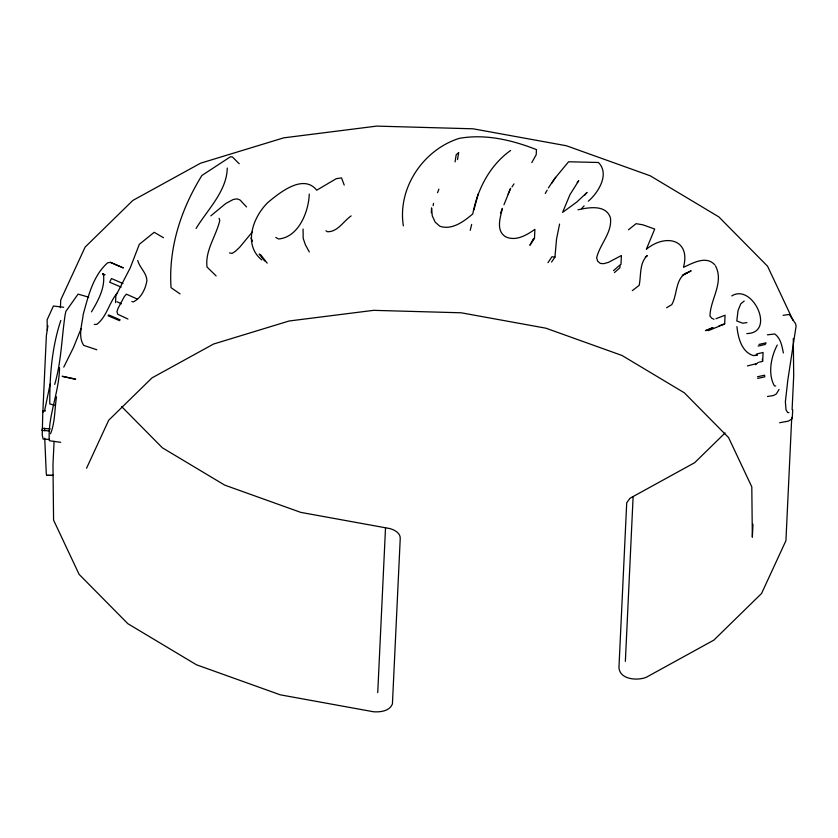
<?xml version="1.0" encoding="UTF-8"?>
<svg xmlns="http://www.w3.org/2000/svg" width="838" height="838" viewBox="0 0 838 838"><rect width="100%" height="100%" fill="white"/><g stroke="black" fill="none" stroke-linecap="round" stroke-linejoin="round"><path stroke-width="1.26" d="M45.399 410.934L42.822 410.746L42.235 434.932L43.126 439.091L49.578 439.458M54.082 441.385L52.972 464.744L53.58 520.147L79.118 574.365L127.847 623.692L196.448 664.775L280.248 694.817L373.539 711.766C380.316 712.237 389.639 711.2 392.425 703.93L400.208 539.096C400.92 533.209 394.604 529.888 389.796 528.558L300.779 512.385L224.657 485.097L162.342 447.775L121.688 406.619M60.378 307.693L60.745 299.91L85.12 247.095L132.802 200.46L200.554 163.201L283.747 137.841L376.723 126.109L473.135 128.811L566.425 145.76L650.225 175.802L718.826 216.885L767.556 266.212L793.094 320.43M115.529 302.623L115.854 295.688L130.225 267.898L139.328 244.308L154.182 232.304L163.494 237.73M377.739 692.617L385.522 527.783M530.192 244.968L534.487 238.202L534.906 229.329C526.652 235.174 515.716 241.658 505.524 236.725C495.583 230.46 500.38 217.43 502.402 208.369L500.569 213.009M620.979 264.389L621.398 255.527L608.367 262.399L603.727 263.656L600.333 263.436L597.672 261.205L596.656 257.8C599.861 244.088 612.4 232.597 610.42 217.828C606.021 204.221 588.622 207.478 578.01 209.772M625.358 661.371L633.13 496.536M752.964 524.211L752.346 537.189L751.801 486.868L728.599 437.614L684.332 392.802L622.016 355.48L545.894 328.192L461.162 312.794L373.58 310.343L289.12 320.996L213.543 344.041L152.003 377.886L108.689 420.247L86.555 468.222M762.674 361.356L763.093 352.484L756.724 353.94M791.742 417.366L785.929 540.667L761.553 593.482L713.871 640.117L646.119 677.376C637.131 680.833 619.89 679.66 618.947 667.635L626.719 502.8L630.019 498.243L694.671 462.691L725.08 432.953M792.109 409.583L793.701 375.833L793.293 338.468M792.696 409.709L792.277 418.581L788.527 421.095L779.654 422.729M718.983 326.265L724.661 324.107L725.08 315.235L715.987 318.691M431.319 212.705L431.57 207.897L432.261 215.806L435.163 222.101L439.835 226.239C452.059 230.44 463.906 221.4 472.747 213.941C477.534 189.179 489.748 165.348 510.614 150.452M42.968 409.573L46.362 335.745L47.902 325.72M54.501 405.152L49.788 403.968C49.599 375.969 51.925 347.152 60.807 320.472M551.572 262.022L554.945 257.14L556.568 238.924L559.575 224.071M59.508 367.673C59.309 392.362 47.588 415.983 49.316 440.704L60.713 442.338M56.534 396.783C54.543 408.975 55.193 422.247 50.542 433.738M533.377 239.333L534.487 238.202M261.791 259.916C242.769 244.56 253.086 217 267.793 202.566C279.536 192.74 303.377 173.33 316.712 190.205L336.268 178.683L341.527 177.918L344.209 185.062M455.076 161.891L456.197 154.726L458.7 152.516L457.506 159.67M50.123 384.108L44.592 410.777M433.131 205.687L433.539 203.33M470.223 230.335L471.679 224.416M473.941 209.95L478.142 194.028M437.541 192.719L438.882 189.179M81.139 328.569L73.367 347.749L63.751 367.149M503.963 204.734L510.614 188.299L508.111 194.07M54.69 384.422C61.31 361.995 61.656 338.049 65.102 315.015L65.846 311.401L78.07 294.138L88.702 297.144M531.795 162.603L536.215 154.705L536.456 149.614C512.186 140.061 485.464 133.692 459.371 138.343L458.826 138.49C423.064 149.981 397.338 188.257 403.361 225.831M545.255 193.505L547.13 190.174M529.836 245.199L533.46 238.799M91.489 311.851C98.14 300.664 105.431 287.602 103.388 274.162M779.047 389.481L776.355 393.912L773.579 395.473L767.482 396.5M117.383 292.881C109.097 302.434 107.023 316.429 96.862 324.337L94.296 324.463M512.018 186.937L513.977 183.878M548.377 187.963L554.243 179.123L568.583 161.776L598.416 162.488C609.97 173.937 598.363 192.646 588.318 201.193M551.739 183.229L555.688 177.342M547.989 262.64L551.938 256.753L554.945 257.14M196.082 228.439C207.541 209.573 226.752 191.253 227.276 168.082M777.235 345.046C771.044 356.852 767.65 373.601 774.375 385.899L775.726 386.004M577.214 182.548L578.765 180.652L569.955 194.688L562.591 212.402L576.806 202.01L587.061 192.436L584.599 195.244M252.311 232L239.773 247.147L235.321 251.379L232.074 253.38L229.528 252.94M581.551 208.693L584.086 205.886M351.143 215.89C343.611 221.023 337.787 231.896 327.637 231.759L325.909 230.785M613.51 270.643L620.235 264.756L619.848 267.846L614.464 272.56M210.799 215.879L225.799 203.487L233.331 199.454L237.123 198.878L240.035 199.989L246.529 206.944M744.186 301.051L740.782 303.796L738.069 310.479L736.78 320.975L742.636 323.185L746.92 322.63M755.405 364.729L758.359 362.33M628.469 229.769L636.115 223.673L642.903 224.825L654.708 229.057L646.36 249.232C665.644 233.404 690.983 239.218 683.494 267.322C692.806 263.142 706.078 255.234 714.793 264.818M632.292 290.639L639.153 285.381C641.227 275.629 639.195 262.87 647.303 255.632L645.281 257.098M666.587 307.745L671.751 304.676C677.691 294.547 674.915 277.514 687.705 272.455L682.268 275.356M683.441 274.812L691.14 270.8L685.641 273.659M705.418 330.591L713.033 327.595L705.889 330.664M708.32 330.643L718.334 326.579M718.952 325.877L724.64 323.73M731.742 295.919C752.65 282.815 776.187 333.199 746.784 333.566M747.412 365.923L756.201 363.723M754.881 355.574L757.395 354.956L753.372 355.605C741.557 351.981 738.037 337.536 736.937 326.621M758.118 346.063L765.188 344.481L766.1 342.847L759.008 344.408M759.396 362.1L762.486 361.429L762.36 359.031M757.489 376.754L764.581 375.194L764.759 376.859L757.667 378.409M767.409 334.823L774.762 333.995C780.744 338.248 782.032 346.23 783.373 352.955M123.092 267.762L110.427 262.357L107.683 262.776C92.966 275.723 88.294 296.275 83.203 314.428C82.166 324.337 77.735 336.342 83.716 345.371L96.779 349.76M783.132 315.339L789.302 314.449L795.639 323.835L796.1 326.129L787.835 379.96L785.374 401.79L785.992 409.646L787.594 412.516L788.946 412.631M44.728 438.159L46.279 473.847L46.687 475.345L53.402 475.408M46.687 475.345L53.14 475.408M49.62 430.962L41.9 430.397L42.518 428.344L50.238 428.941M63.604 307.263L53.412 306.006L47.117 319.812L47.295 330.402M131.828 301.617L133.336 301.858C141.193 298.108 145.487 288.995 146.891 280.74C146.744 272.874 139.642 267.804 137.736 260.482M75.535 379.405L62.138 376.283L75.619 379.038M104.844 274.77L102.477 273.837L104.792 274.749M123.259 267.94L110.427 262.357M121.175 287.13L109.663 282.207L111.475 278.541L122.935 283.506M119.593 320.671L108.081 315.748L108.678 314.92L120.169 319.865M116.964 301.743L121.458 303.796M127.963 319.048L117.718 314.229L116.943 311.726L117.98 308.489L124.223 296.725L126.37 294.169L136.971 298.873M712.949 318.807L713.976 319.351M275.786 237.458L278.509 238.977C298.579 237.426 308.782 211.469 309.253 194.07M180.055 293.897L171.046 287.664C168.354 247.807 181.071 209.071 201.906 175.477L230.429 156.779L232.377 156.926L239.228 163.766M216.141 275.943L207.017 267.008C204.933 250.51 216.194 236.075 219.776 220.457L219.085 218.351M712.132 318.576L710.016 316.23C709.985 299.69 724.441 282.657 715.453 265.835M264.682 261.016L259.172 254.05L260.953 255.15L267.175 263.132M309.327 252.008L305.378 244.738L303.178 238.39L303.073 229.057M250.96 238.065L252.489 241.166M42.822 410.746L42.989 412.327M44.624 428.208L44.655 430.701"/></g></svg>
